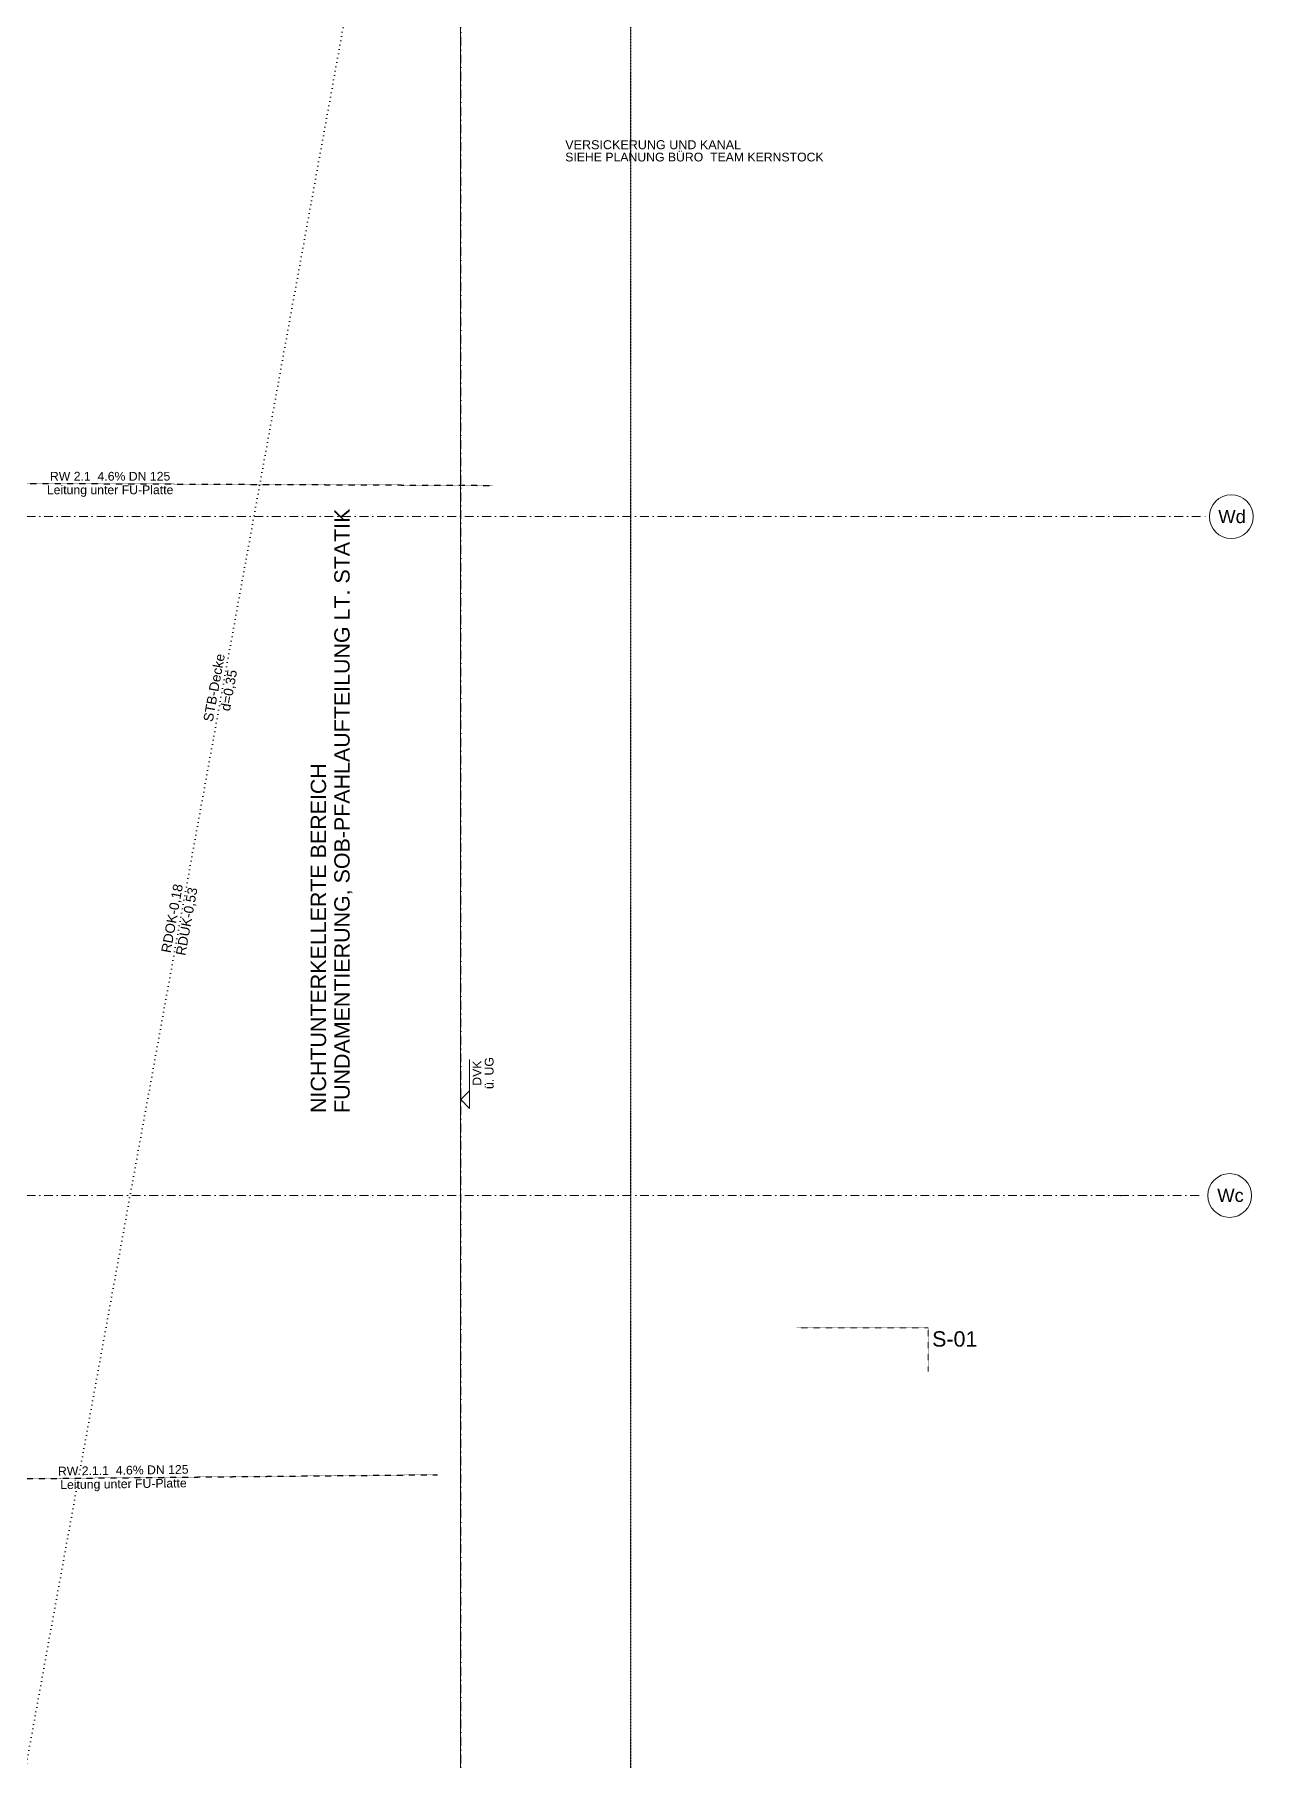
# Model space of a CAD drawing. Header units: millimetres. Extents: x 32522367 to 32638135, y 41424826 to 41540167.
# Drawn here: x 32559063 to 32573128, y 41482673 to 41502378 of the extents above; entities that cross this region are included whole.
import ezdxf
from ezdxf.enums import TextEntityAlignment as Align

# ---------------------------------------------------------------- set-up
doc = ezdxf.new("R2010")
doc.units = ezdxf.units.MM
for name, pattern in [('Achse', [0.2, 0.1, -0.05, 0, -0.05]), ('Punktlinie weit', [0.05, 0, -0.05]), ('Raster', [0.2, 0.1, -0.05, 0, -0.05]), ('Strichlinie weit', [0.2, 0.15, -0.05]), ('Untersicht', [0.1, 0.075, -0.025])]:
    doc.linetypes.add(name, pattern=pattern)
for name, color, linetype in [('000 Achsraster Haupt', 251, 'Continuous'), ('110 Wand Aussen', 251, 'Continuous'), ('215 DVK darüber', 251, 'Continuous'), ('240 Unterdaemmung', 251, 'Continuous'), ('955 Polierplan Beschriftung', 251, 'Continuous')]:
    doc.layers.add(name, color=color, linetype=linetype)
for name, color, linetype, lineweight in [('000 Achsraster Haupt_Stift_Nr__1', 251, 'Continuous', 13), ('110 Wand Aussen_Stift_Nr__76', 251, 'Continuous', 13), ('215 DVK darüber_Stift_Nr__17', 251, 'Continuous', 18), ('240 Unterdaemmung_Stift_Nr__6', 251, 'Continuous', 13), ('681 Fluchtlinien_Stift_Nr__10', 251, 'Continuous', 25), ('710 Kanal_Stift_Nr__102', 251, 'Continuous', 50), ('710 Kanal_Stift_Nr__61', 251, 'Continuous', 25), ('851 Marker Schnittführung Haupt_Stift_Nr__2', 251, 'Continuous', 18), ('851 Marker Schnittführung Neben_Stift_Nr__1', 251, 'Continuous', 13), ('915 Allgemein Beschriftung_Stift_Nr__1', 251, 'Continuous', 13), ('955 Polierplan Beschriftung_Stift_Nr__1', 251, 'Continuous', 13), ('958 Detail Beschriftung_Stift_Nr__154', 251, 'Continuous', 13)]:
    doc.layers.add(name, color=color, linetype=linetype, lineweight=lineweight)
doc.styles.add('ERSTELLTER_STIL_1', font='arial.ttf')

# ---------------------------------------------------------------- blocks, each defined once
blk = doc.blocks.new('Decke_7', base_point=(17.033, 21.525))
at = {"layer": '240 Unterdaemmung_Stift_Nr__6', "color": 7, "linetype": 'Continuous', "lineweight": 13, "flags": 128}
blk.add_lwpolyline([(24.496, 19.334), (34.743, 54.241)], dxfattribs=at)
blk = doc.blocks.new('Wand_248', base_point=(26.896, 56.545))
at = {"layer": '110 Wand Aussen_Stift_Nr__76', "color": 8, "linetype": 'Untersicht', "lineweight": 13, "flags": 128}
for points in [[(27.28, 56.432), (27.209, 56.192)], [(36.306, 53.782), (27.28, 56.432)], [(27.209, 56.192), (36.039, 53.6)]]:
    blk.add_lwpolyline(points, dxfattribs=at)
blk = doc.blocks.new('Höhenbemaßung_267', base_point=(30.992, 41.455))
at = {"layer": '215 DVK darüber_Stift_Nr__17', "color": 190, "linetype": 'Continuous', "lineweight": 18, "true_color": 0x9900ff}
for p, q in [((31.116, 41.523), (31.217, 41.867)), ((30.963, 41.359), (31.02, 41.551)), ((31.116, 41.523), (30.992, 41.455)), ((30.992, 41.455), (31.059, 41.331)), ((31.059, 41.331), (31.116, 41.523))]:
    blk.add_line(p, q, dxfattribs=at)
at = {"layer": '215 DVK darüber_Stift_Nr__17', "color": 190, "lineweight": 18, "true_color": 0x9900ff, "char_height": 0.1, "attachment_point": 7, "rotation": 73.6401, "style": 'ERSTELLTER_STIL_1'}
for s, insert in [('\\A1;{\\pql;\\fArial|b0|i0|c0|p0;\\W1.000000;DVK}', (31.263, 41.54)), ('\\A1;{\\pql;\\fArial|b0|i0|c0|p0;\\W1.000000;ü. UG}', (31.387, 41.464))]:
    blk.add_mtext(s, dxfattribs=dict(at, insert=insert))
blk = doc.blocks.new('Etikett_77', base_point=(24.498, 19.334))
at = {"layer": '955 Polierplan Beschriftung_Stift_Nr__1', "color": 7, "linetype": 'Punktlinie weit', "lineweight": 13}
blk.add_line((17.033, 21.525), (36.511, 60.257), dxfattribs=at)
at = {"layer": '955 Polierplan Beschriftung_Stift_Nr__1', "color": 7, "lineweight": 13, "char_height": 0.11, "rotation": 63.3021, "line_spacing_factor": 0.929581, "style": 'ERSTELLTER_STIL_1'}
for s, insert, attachment_point in [('\\A1;{\\pqc;\\fArial|b0|i0|c0|p0;\\W1.000000;\\fArial|b0|i0|c0|p0;\\W1.000000;\\fArial|b0|i0|c0|p0;\\W1.000000;STB-Decke\\fArial|b0|i0|c0|p0;\\W1.000000;\\A1{\\H.66x;\\S^  ;}\\fArial|b0|i0|c0|p0;\\W1.000000;\\fArial|b0|i0|c0|p0;\\W1.000000;\\P\\pqc;\\fArial|b0|i0|c0|p0;\\W1.000000;d=\\fArial|b0|i0|c0|p0;\\W1.000000;\\fArial|b0|i0|c0|p0;\\W1.000000;0,35\\fArial|b0|i0|c0|p0;\\W1.000000;\\A1{\\H.66x;\\S^  ;}\\fArial|b0|i0|c0|p0;\\W1.000000;\\fArial|b0|i0|c0|p0;\\W1.000000;}', (29.712, 46.728), 5), ('\\A1;{\\pql;\\fArial|b0|i0|c0|p0;\\W1.000000;RDOK\\fArial|b0|i0|c0|p0;\\W1.000000;\\fArial|b0|i0|c0|p0;\\W1.000000;-0,18\\fArial|b0|i0|c0|p0;\\W1.000000;\\A1{\\H.66x;\\S^  ;}\\fArial|b0|i0|c0|p0;\\W1.000000;\\fArial|b0|i0|c0|p0;\\W1.000000;\\P\\pql;\\fArial|b0|i0|c0|p0;\\W1.000000;RDUK\\fArial|b0|i0|c0|p0;\\W1.000000;\\fArial|b0|i0|c0|p0;\\W1.000000;-0,53\\fArial|b0|i0|c0|p0;\\W1.000000;\\A1{\\H.66x;\\S^  ;}\\fArial|b0|i0|c0|p0;\\W1.000000;\\fArial|b0|i0|c0|p0;\\W1.000000;}', (28.325, 43.969), 4)]:
    blk.add_mtext(s, dxfattribs=dict(at, insert=insert, attachment_point=attachment_point))
blk = doc.blocks.new('Standard-Rastermarker')
at = {"layer": '000 Achsraster Haupt_Stift_Nr__1', "color": 7, "linetype": 'Raster', "lineweight": 13}
blk.add_line((1, 0), (73, 0), dxfattribs=at)
at = {"layer": '000 Achsraster Haupt_Stift_Nr__1', "color": 7, "lineweight": 13, "style": 'ERSTELLTER_STIL_1'}
for tag, p in [('AC_MarkerText_1_0', (-0.359, -0.034)), ('AC_MarkerText_1_1', (74.141, -0.034))]:
    blk.add_attdef(tag, text='', height=0.15, rotation=90, dxfattribs=at).set_placement(p, align=Align.TOP_CENTER)
blk = doc.blocks.new('Standard-Rastermarker_4')
at = {"layer": '000 Achsraster Haupt_Stift_Nr__1', "color": 7, "linetype": 'Raster', "lineweight": 13}
for p, q in [((1, 0), (32.294, 0)), ((1, 0), (1, 0)), ((32.294, 0), (32.294, 0)), ((1, 0), (0, 0)), ((32.294, 0), (33.294, 0))]:
    blk.add_line(p, q, dxfattribs=at)
at = {"layer": '000 Achsraster Haupt_Stift_Nr__1', "color": 7, "linetype": 'Continuous', "lineweight": 13}
for centre in [(-0.25, 0), (33.544, 0)]:
    blk.add_circle(centre, 0.25, dxfattribs=at)
at = {"layer": '000 Achsraster Haupt_Stift_Nr__1', "color": 7, "linetype": 'Raster', "lineweight": 13}
for p in [(1, 0), (32.294, 0)]:
    blk.add_point(p, dxfattribs=at)
at = {"layer": '000 Achsraster Haupt_Stift_Nr__1', "color": 7, "lineweight": 13, "style": 'ERSTELLTER_STIL_1'}
for tag, p in [('AC_MarkerText_1_0', (-0.25, 0.075)), ('AC_MarkerText_1_1', (33.544, 0.075))]:
    blk.add_attdef(tag, text='', height=0.15, dxfattribs=at).set_placement(p, align=Align.TOP_CENTER)
blk = doc.blocks.new('Standard-Rastermarker_5')
at = {"layer": '000 Achsraster Haupt_Stift_Nr__1', "color": 7, "linetype": 'Raster', "lineweight": 13}
for p, q in [((1, 0), (32.312, 0)), ((1, 0), (1, 0)), ((32.312, 0), (32.312, 0)), ((1, 0), (0, 0)), ((32.312, 0), (33.312, 0))]:
    blk.add_line(p, q, dxfattribs=at)
at = {"layer": '000 Achsraster Haupt_Stift_Nr__1', "color": 7, "linetype": 'Continuous', "lineweight": 13}
for centre in [(-0.25, 0), (33.562, 0)]:
    blk.add_circle(centre, 0.25, dxfattribs=at)
at = {"layer": '000 Achsraster Haupt_Stift_Nr__1', "color": 7, "linetype": 'Raster', "lineweight": 13}
for p in [(1, 0), (32.312, 0)]:
    blk.add_point(p, dxfattribs=at)
at = {"layer": '000 Achsraster Haupt_Stift_Nr__1', "color": 7, "lineweight": 13, "style": 'ERSTELLTER_STIL_1'}
for tag, p in [('AC_MarkerText_1_0', (-0.25, 0.075)), ('AC_MarkerText_1_1', (33.562, 0.075))]:
    blk.add_attdef(tag, text='', height=0.15, dxfattribs=at).set_placement(p, align=Align.TOP_CENTER)

msp = doc.modelspace()

# ---------------------------------------------------------------- linework, layer by layer
at = {"layer": '681 Fluchtlinien_Stift_Nr__10', "color": 1, "linetype": 'Strichlinie weit', "lineweight": 25}
msp.add_lwpolyline([(32545868.865, 41441712.417), (32545868.431, 41527613.435), (32593380.819, 41527613.674), (32593380.92, 41507613.674), (32565868.532, 41507613.536), (32565868.764, 41461712.518), (32607781.152, 41461712.73), (32607781.069, 41478013.747), (32627781.069, 41478013.848), (32627781.253, 41441712.831)], close=True, dxfattribs=at)
msp.add_lwpolyline([(32587378.534, 41507613.644), (32565868.532, 41507613.536), (32565868.764, 41461712.518), (32587378.762, 41461712.627)], dxfattribs=at)
at = {"layer": '710 Kanal_Stift_Nr__61', "color": 5, "linetype": 'Achse', "lineweight": 25}
for p, q in [((32556778.58, 41497263.47), (32564294.305, 41497230.428)), ((32556148.638, 41485863.47), (32563664.082, 41485936.34))]:
    msp.add_line(p, q, dxfattribs=at)
at = {"layer": '851 Marker Schnittführung Haupt_Stift_Nr__2', "color": 7, "linetype": 'Achse', "lineweight": 18}
msp.add_lwpolyline([(32569265.97, 41487113.553), (32569265.967, 41487613.553), (32567765.967, 41487613.546)], dxfattribs=at)

# ---------------------------------------------------------------- block references
at = {"layer": '000 Achsraster Haupt', "color": 7, "linetype": 'Continuous', "lineweight": 18, "xscale": 1000, "yscale": 1000, "zscale": 1000, "rotation": 270.0002954042531}
msp.add_blockref('Standard-Rastermarker', (32563928.391, 41535366.62), dxfattribs=at)
at = {"layer": '000 Achsraster Haupt', "color": 7, "linetype": 'Continuous', "lineweight": 18}
ref = msp.add_blockref('Standard-Rastermarker_5', (32539163.359, 41496873.404), dxfattribs=dict(at, xscale=1000, yscale=1000, zscale=1000, rotation=0.0002954042531608))
ref.add_attrib('AC_MarkerText_1', 'Wd', dxfattribs={"layer": '000 Achsraster Haupt_Stift_Nr__1', "color": 7, "lineweight": 13, "height": 150, "rotation": 0.0002954, "style": 'ERSTELLTER_STIL_1'}).set_placement((32538923.016, 41496949.788), align=Align.TOP_CENTER)
ref.add_attrib('AC_MarkerText_1_1', 'Wd', dxfattribs={"layer": '000 Achsraster Haupt_Stift_Nr__1', "color": 7, "lineweight": 13, "height": 150, "rotation": 0.0002954, "style": 'ERSTELLTER_STIL_1'}).set_placement((32572734.809, 41496949.962), align=Align.TOP_CENTER)
ref = msp.add_blockref('Standard-Rastermarker_4', (32539163.397, 41489123.404), dxfattribs=dict(at, xscale=1000, yscale=1000, zscale=1000, rotation=0.0002954042531608))
ref.add_attrib('AC_MarkerText_1', 'Wc', dxfattribs={"layer": '000 Achsraster Haupt_Stift_Nr__1', "color": 7, "lineweight": 13, "height": 150, "rotation": 0.0002954, "style": 'ERSTELLTER_STIL_1'}).set_placement((32538923.054, 41489199.788), align=Align.TOP_CENTER)
ref.add_attrib('AC_MarkerText_1_1', 'Wc', dxfattribs={"layer": '000 Achsraster Haupt_Stift_Nr__1', "color": 7, "lineweight": 13, "height": 150, "rotation": 0.0002954, "style": 'ERSTELLTER_STIL_1'}).set_placement((32572717.132, 41489199.962), align=Align.TOP_CENTER)
at = {"layer": '110 Wand Aussen', "color": 7, "lineweight": 35, "xscale": 1000, "yscale": 1000, "zscale": 1000, "rotation": 16.36019999999994}
msp.add_blockref('Wand_248', (32555748.547, 41503543.477), dxfattribs=at)
at = {"layer": '215 DVK darüber', "color": 190, "lineweight": 18, "true_color": 0x9900ff, "xscale": 1000, "yscale": 1000, "zscale": 1000, "rotation": 16.36019999999994}
msp.add_blockref('Höhenbemaßung_267', (32563928.621, 41490218.719), dxfattribs=at)
at = {"layer": '240 Unterdaemmung', "color": 7, "linetype": 'Continuous', "lineweight": 13, "xscale": 1000, "yscale": 1000, "zscale": 1000, "rotation": 16.36019999999994}
msp.add_blockref('Decke_7', (32556148.734, 41467163.469), dxfattribs=at)
at = {"layer": '955 Polierplan Beschriftung', "color": 7, "linetype": 'Continuous', "lineweight": 13, "xscale": 1000, "yscale": 1000, "zscale": 1000, "rotation": 16.36019999999994}
msp.add_blockref('Etikett_77', (32563928.735, 41467163.508), dxfattribs=at)

# ---------------------------------------------------------------- texts
at = {"layer": '710 Kanal_Stift_Nr__102', "color": 5, "linetype": 'Continuous', "lineweight": 50, "char_height": 100, "attachment_point": 2, "line_spacing_factor": 0.930913, "style": 'ERSTELLTER_STIL_1'}
for s, insert, rotation in [('\\A1;{\\pqc;\\fArial|b0|i0|c0|p0;\\W1.000000;RW\\fArial|b0|i0|c0|p0;\\W1.000000; 2.1  4.6% DN 125\\P\\pqc;\\fArial|b0|i0|c0|p0;\\W1.000000;Leitung unter FU-Platte}', (32559926.409, 41497384.991), 0.0002904), ('\\A1;{\\pqc;\\fArial|b0|i0|c0|p0;\\W1.000000;RW\\fArial|b0|i0|c0|p0;\\W1.000000; 2.1.1  4.6% DN 125 \\P\\pqc;\\fArial|b0|i0|c0|p0;\\W1.000000;Leitung unter FU-Platte}', (32560075.684, 41486037.09), 0.8077042)]:
    msp.add_mtext(s, dxfattribs=dict(at, insert=insert, rotation=rotation))
at = {"layer": '851 Marker Schnittführung Neben_Stift_Nr__1', "color": 7, "linetype": 'Continuous', "lineweight": 13, "insert": (32569310.768, 41487573.553), "char_height": 175, "attachment_point": 1, "rotation": 0.0002901, "style": 'ERSTELLTER_STIL_1'}
msp.add_mtext('\\A1;{\\pql;\\fArial|b0|i0|c0|p0;\\W1.000000;S\\fArial|b0|i0|c0|p0;\\W1.000000;-0\\fArial|b0|i0|c0|p0;\\W1.000000;1}', dxfattribs=at)
at = {"layer": '915 Allgemein Beschriftung_Stift_Nr__1', "color": 7, "linetype": 'Continuous', "lineweight": 13, "insert": (32562216.706, 41490065.816), "char_height": 175, "attachment_point": 1, "rotation": 90.0002892, "line_spacing_factor": 0.922487, "style": 'ERSTELLTER_STIL_1'}
msp.add_mtext('\\A1;{\\pql;\\fArial|b0|i0|c0|p0;\\W1.000000;NICHTUNTERKELLERTE BEREICH\\P\\pql;\\fArial|b0|i0|c0|p0;\\W1.000000;FUNDAMENTIERUNG, \\fArial|b0|i0|c0|p0;\\W1.000000;SOB-PFAHLAUFTEILUNG\\fArial|b0|i0|c0|p0;\\W1.000000; LT. STATIK}', dxfattribs=at)
at = {"layer": '958 Detail Beschriftung_Stift_Nr__154', "color": 142, "linetype": 'Continuous', "lineweight": 13, "true_color": 0x00adcd, "insert": (32565122.201, 41501171.047), "char_height": 102.62822, "attachment_point": 1, "rotation": 0.0002892, "line_spacing_factor": 0.830545, "style": 'ERSTELLTER_STIL_1'}
msp.add_mtext('\\A1;{\\pql;\\fArial|b0|i0|c0|p0;\\W1.000000;VERSICKERUNG UND KANAL \\P\\pql;\\fArial|b0|i0|c0|p0;\\H0.974391x;\\W1.000000;SIEHE PLANUNG BÜRO  TEAM KERNSTOCK }', dxfattribs=at)

doc.saveas('drawing.dxf')
